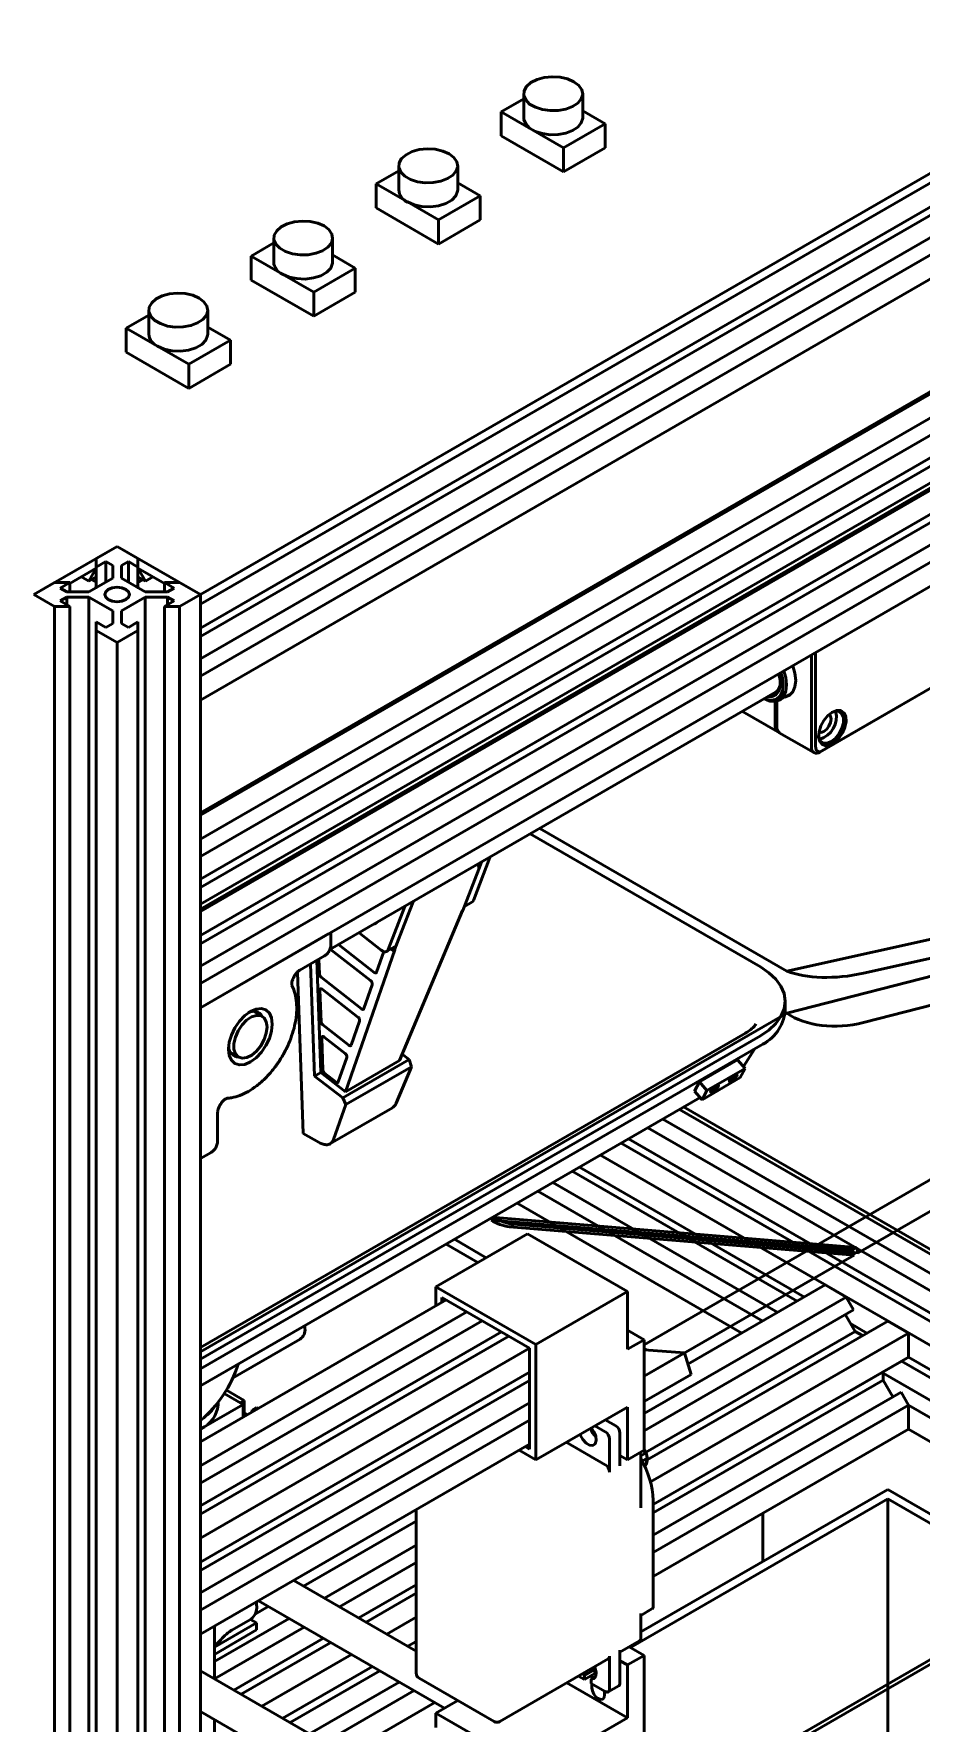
# Model space of a CAD drawing. Header units: millimetres. Extents: x 0 to 2215, y 0 to 863.
# Drawn here: x 1310.7 to 1386, y 445.1 to 588.5 of the extents above; entities that cross this region are included whole.
import ezdxf

# ---------------------------------------------------------------- set-up
doc = ezdxf.new("R2010")
doc.units = ezdxf.units.MM
doc.layers.add('粗实线层', color=7, linetype='Continuous', lineweight=50)

msp = doc.modelspace()

# ---------------------------------------------------------------- linework, layer by layer
at = {"layer": '粗实线层'}
for p, q in [((1324.82, 540.95), (1452.1, 614.43)), ((1324.82, 540.13), (1452.1, 613.61)), ((1324.82, 540.13), (1452.1, 613.61)), ((1324.82, 538.09), (1452.1, 611.57)), ((1324.82, 538.09), (1451.46, 611.2)), ((1324.82, 537.38), (1449.94, 609.61)), ((1324.82, 535.48), (1451.46, 608.59)), ((1324.82, 534.01), (1452.1, 607.49)), ((1452.1, 605.45), (1324.82, 531.97)), ((1324.82, 531.97), (1452.1, 605.45)), ((1324.82, 522.42), (1445.02, 591.81)), ((1324.82, 522.21), (1445.02, 591.61)), ((1324.82, 520.17), (1446.79, 590.59)), ((1324.82, 518.7), (1447.43, 589.48)), ((1324.82, 516.09), (1450.33, 588.55)), ((1324.82, 514.66), (1451.74, 587.93)), ((1324.82, 514.25), (1452.1, 587.73)), ((1324.82, 516.8), (1447.56, 587.66)), ((1324.82, 514.05), (1452.1, 587.52)), ((1324.82, 512.01), (1452.1, 585.48)), ((1324.82, 512.01), (1451.46, 585.12)), ((1324.82, 511.3), (1449.94, 583.53)), ((1324.82, 509.39), (1451.46, 582.5)), ((1352.26, 583.03), (1350.34, 581.93)), ((1352.26, 583.46), (1352.26, 581.41)), ((1357.26, 581.41), (1357.26, 583.46)), ((1324.82, 507.92), (1452.1, 581.4)), ((1350.34, 581.93), (1350.34, 579.88)), ((1350.34, 581.93), (1355.64, 578.86)), ((1355.64, 578.86), (1359.18, 580.9)), ((1359.18, 580.9), (1357.26, 582.01)), ((1359.18, 580.9), (1359.18, 578.86)), ((1324.82, 505.88), (1452.1, 579.36)), ((1350.34, 579.88), (1355.64, 576.82)), ((1355.64, 578.86), (1355.64, 576.82)), ((1355.64, 576.82), (1359.18, 578.86)), ((1341.65, 576.91), (1339.73, 575.8)), ((1341.65, 577.33), (1341.65, 575.29)), ((1346.65, 575.29), (1346.65, 577.33)), ((1339.73, 575.8), (1339.73, 573.76)), ((1339.73, 575.8), (1342.38, 574.27)), ((1348.57, 574.78), (1346.65, 575.89)), ((1339.73, 573.76), (1345.03, 570.7)), ((1342.38, 574.27), (1345.03, 572.74)), ((1345.03, 572.74), (1348.57, 574.78)), ((1348.57, 574.78), (1348.57, 572.74)), ((1345.03, 572.74), (1345.03, 570.7)), ((1345.03, 570.7), (1348.57, 572.74)), ((1331.04, 570.79), (1329.12, 569.68)), ((1331.04, 571.21), (1331.04, 569.17)), ((1336.04, 569.17), (1336.04, 571.21)), ((1329.12, 569.68), (1329.12, 567.64)), ((1329.12, 569.68), (1331.78, 568.15)), ((1337.96, 568.66), (1336.04, 569.77)), ((1331.78, 568.15), (1334.43, 566.62)), ((1334.43, 566.62), (1337.96, 568.66)), ((1337.96, 568.66), (1337.96, 566.62)), ((1329.12, 567.64), (1334.43, 564.58)), ((1334.43, 566.62), (1334.43, 564.58)), ((1334.43, 564.58), (1337.96, 566.62)), ((1320.44, 565.09), (1320.44, 563.05)), ((1325.44, 563.05), (1325.44, 565.09)), ((1320.44, 564.66), (1318.52, 563.56)), ((1327.36, 562.54), (1325.44, 563.64)), ((1318.52, 563.56), (1318.52, 561.51)), ((1318.52, 563.56), (1321.17, 562.03)), ((1323.82, 560.49), (1327.36, 562.54)), ((1327.36, 562.54), (1327.36, 560.49)), ((1318.52, 561.51), (1323.82, 558.45)), ((1321.17, 562.03), (1323.82, 560.49)), ((1323.82, 560.49), (1323.82, 558.45)), ((1323.82, 558.45), (1327.36, 560.49)), ((1310.67, 540.95), (1317.75, 545.03)), ((1317.75, 545.03), (1315.98, 544.01)), ((1317.75, 545.03), (1324.82, 540.95)), ((1319.51, 544.01), (1317.75, 545.03)), ((1315.98, 544.01), (1315.98, 543.28)), ((1315.98, 543.28), (1316.79, 543.75)), ((1316.79, 543.75), (1317.37, 543.41)), ((1316.79, 541.99), (1316.79, 543.75)), ((1318.12, 543.41), (1318.7, 543.75)), ((1318.7, 543.75), (1319.51, 543.28)), ((1318.7, 541.99), (1318.7, 543.75)), ((1319.51, 543.28), (1319.51, 544.01)), ((1313.72, 541.89), (1315.98, 543.2)), ((1314.71, 542.46), (1315.34, 542.09)), ((1315.98, 543.2), (1315.34, 542.09)), ((1315.34, 542.09), (1315.98, 542.46)), ((1317.37, 542.33), (1315.36, 541.17)), ((1315.57, 542.23), (1315.98, 542)), ((1315.98, 541.52), (1315.98, 543.28)), ((1317.37, 543.41), (1317.37, 542.33)), ((1318.12, 542.33), (1318.12, 543.41)), ((1320.13, 541.17), (1318.12, 542.33)), ((1319.51, 541.52), (1319.51, 543.28)), ((1319.51, 543.2), (1321.78, 541.89)), ((1319.51, 543.2), (1320.15, 542.09)), ((1320.15, 542.09), (1319.51, 542.46)), ((1319.51, 542), (1319.92, 542.23)), ((1320.15, 542.09), (1320.79, 542.46)), ((1312.44, 541.97), (1310.67, 540.95)), ((1310.67, 540.95), (1312.44, 539.93)), ((1313.72, 541.97), (1312.44, 541.97)), ((1312.9, 541.5), (1313.72, 541.97)), ((1313.48, 541.17), (1312.9, 541.5)), ((1312.9, 540.4), (1313.48, 540.73)), ((1315.36, 541.17), (1313.48, 541.17)), ((1313.48, 540.73), (1315.36, 540.73)), ((1313.48, 540.06), (1313.48, 540.73)), ((1313.72, 541.17), (1313.72, 541.97)), ((1315.36, 540.73), (1317.37, 539.57)), ((1315.36, 414.17), (1315.36, 540.73)), ((1315.98, 541.59), (1315.92, 541.49)), ((1318.12, 539.57), (1320.13, 540.73)), ((1319.51, 541.59), (1319.57, 541.49)), ((1322.01, 541.17), (1320.13, 541.17)), ((1320.13, 540.73), (1322.01, 540.73)), ((1320.13, 414.17), (1320.13, 540.73)), ((1321.78, 541.97), (1322.59, 541.5)), ((1323.05, 541.97), (1321.78, 541.97)), ((1321.78, 541.17), (1321.78, 541.97)), ((1322.59, 541.5), (1322.01, 541.17)), ((1322.01, 540.73), (1322.59, 540.4)), ((1322.01, 540.06), (1322.01, 540.73)), ((1324.82, 540.95), (1323.05, 541.97)), ((1323.05, 539.93), (1324.82, 540.95)), ((1324.82, 540.95), (1324.82, 540.13)), ((1324.82, 414.39), (1324.82, 540.95)), ((1312.44, 539.93), (1313.72, 539.93)), ((1312.44, 413.37), (1312.44, 539.93)), ((1313.72, 539.93), (1312.9, 540.4)), ((1313.72, 413.37), (1313.72, 539.93)), ((1317.37, 539.57), (1317.37, 538.49)), ((1318.12, 538.49), (1318.12, 539.57)), ((1322.59, 540.4), (1321.78, 539.93)), ((1321.78, 539.93), (1323.05, 539.93)), ((1321.78, 413.37), (1321.78, 539.93)), ((1323.05, 413.37), (1323.05, 539.93)), ((1324.82, 540.13), (1324.82, 538.09)), ((1315.98, 538.62), (1315.98, 537.89)), ((1316.79, 538.15), (1315.98, 538.62)), ((1315.98, 537.89), (1317.75, 536.87)), ((1315.98, 411.33), (1315.98, 537.89)), ((1317.37, 538.49), (1316.79, 538.15)), ((1317.75, 536.87), (1319.51, 537.89)), ((1318.7, 538.15), (1318.12, 538.49)), ((1319.51, 538.62), (1318.7, 538.15)), ((1319.51, 537.89), (1319.51, 538.62)), ((1319.51, 411.33), (1319.51, 537.89)), ((1317.75, 410.3), (1317.75, 536.87)), ((1393.65, 536.97), (1377.39, 527.58)), ((1377.56, 527.68), (1393.83, 537.07)), ((1376.68, 527.99), (1376.68, 535.82)), ((1377.03, 536.03), (1377.03, 527.99)), ((1324.82, 534.01), (1324.82, 531.97)), ((1335.79, 510.81), (1373.62, 532.65)), ((1373.99, 532), (1374.78, 532.45)), ((1324.82, 531.97), (1324.82, 514.25)), ((1370.82, 531.03), (1373.81, 529.3)), ((1373.6, 529.76), (1373.6, 531.87)), ((1373.74, 531.9), (1373.74, 529.68)), ((1373.95, 529.22), (1376.89, 527.53)), ((1352.8, 520.63), (1372.34, 509.35)), ((1353.61, 521.09), (1374.58, 508.98)), ((1347.98, 514.98), (1349.38, 518.62)), ((1348.28, 518.02), (1348.32, 517.99)), ((1348.46, 517.65), (1348.67, 518.22)), ((1348.45, 517.64), (1347.1, 514.13)), ((1374.58, 508.98), (1409.14, 516.65)), ((1341.47, 511.23), (1342.87, 514.87)), ((1347.23, 514.47), (1347.85, 514.83)), ((1381.09, 508.8), (1409.14, 515.02)), ((1324.82, 514.05), (1324.82, 512.01)), ((1340.76, 510.82), (1342.17, 514.46)), ((1341.3, 510.78), (1342.65, 514.29)), ((1341.72, 501.39), (1347.07, 514.12)), ((1342.66, 514.3), (1342.65, 514.29)), ((1347.06, 514.08), (1347.06, 514.08)), ((1408.75, 514.21), (1374.58, 505.41)), ((1324.82, 505.88), (1335.67, 512.15)), ((1335.89, 511.23), (1335.89, 512.27)), ((1338.28, 512.24), (1340.17, 510.77)), ((1339.25, 508.18), (1335.84, 510.84)), ((1336.54, 511.24), (1339.57, 508.87)), ((1341.33, 510.8), (1337.13, 498.74)), ((1339.76, 508.89), (1340.38, 510.65)), ((1340.64, 510.67), (1341.35, 511.07)), ((1340.98, 510.86), (1341.11, 510.77)), ((1341.26, 510.73), (1341.29, 510.75)), ((1407.73, 511.49), (1381.09, 504.62)), ((1333.26, 509.07), (1335.34, 510.27)), ((1334.17, 509.6), (1334.51, 500.07)), ((1334.7, 509.9), (1335.05, 500.37)), ((1334.87, 510), (1334.91, 508.74)), ((1324.82, 507.92), (1324.82, 505.88)), ((1333.05, 508.9), (1333.55, 495.21)), ((1335.06, 508.46), (1338.5, 505.78)), ((1338.69, 505.8), (1339.4, 507.83)), ((1334.96, 507.36), (1335.06, 504.69)), ((1338.18, 505.08), (1335.16, 507.44)), ((1374.44, 505.6), (1374.44, 506.42)), ((1324.82, 493.32), (1324.82, 505.88)), ((1374.58, 505.41), (1324.82, 476.68)), ((1330.06, 505.15), (1329.35, 505.56)), ((1371.08, 503.73), (1324.82, 477.03)), ((1372.34, 503.48), (1324.82, 476.05)), ((1335.21, 504.41), (1337.42, 502.69)), ((1337.1, 501.99), (1335.31, 503.39)), ((1337.61, 502.7), (1338.32, 504.74)), ((1362.47, 477.27), (1408.45, 503.81)), ((1372.34, 502.67), (1324.82, 475.23)), ((1327.35, 502.1), (1328.06, 501.68)), ((1335.11, 503.31), (1335.21, 500.61)), ((1342.53, 501.47), (1341.95, 501.92)), ((1370.91, 500.88), (1371.83, 502.37)), ((1336.52, 499.58), (1337.24, 501.65)), ((1342.53, 501.47), (1336.91, 498.22)), ((1337.13, 498.74), (1341.72, 501.39)), ((1337.15, 497.65), (1342.74, 500.87)), ((1341.44, 497.78), (1342.74, 500.87)), ((1342.53, 501.47), (1342.74, 500.87)), ((1370.41, 501.45), (1367.18, 499.58)), ((1371.05, 500.73), (1367.81, 498.86)), ((1371.05, 500.73), (1370.41, 501.45)), ((1370.62, 499.94), (1371.05, 500.73)), ((1380.64, 485.08), (1408.15, 500.96)), ((1334.51, 500.07), (1335.05, 500.37)), ((1334.51, 500.07), (1336.91, 498.22)), ((1335.05, 500.37), (1337.13, 498.74)), ((1335.36, 500.32), (1336.33, 499.56)), ((1367.18, 499.58), (1366.75, 498.79)), ((1367.81, 498.86), (1367.18, 499.58)), ((1367.39, 498.07), (1370.62, 499.94)), ((1324.82, 473.77), (1367.22, 498.25)), ((1337.15, 497.65), (1336.12, 494.7)), ((1337.15, 497.65), (1336.91, 498.22)), ((1367.39, 498.07), (1366.75, 498.79)), ((1367.81, 498.86), (1367.39, 498.07)), ((1326.27, 494.55), (1326.27, 496.95)), ((1335.81, 494.32), (1341.13, 497.39)), ((1445.02, 449.69), (1364.06, 496.43)), ((1445.02, 451.32), (1365.48, 497.24)), ((1445.02, 451.73), (1365.83, 497.45)), ((1445.02, 451.73), (1365.83, 497.45)), ((1333.55, 495.21), (1334.89, 494.43)), ((1445.02, 446.32), (1361.14, 494.74)), ((1445.02, 448.22), (1362.79, 495.69)), ((1324.82, 493.07), (1325.72, 493.59)), ((1445.02, 443.57), (1358.76, 493.37)), ((1445.02, 445.61), (1360.53, 494.39)), ((1375.47, 480.97), (1356.38, 491.99)), ((1376.08, 481.32), (1356.99, 492.34)), ((1376.08, 481.32), (1356.99, 492.34)), ((1373.82, 480.02), (1354.73, 491.04)), ((1370.78, 478.26), (1351.69, 489.28)), ((1372.55, 479.28), (1353.46, 490.3)), ((1451.74, 488.07), (1324.82, 414.8)), ((1452.1, 487.86), (1324.82, 414.39)), ((1349.49, 487.85), (1349.85, 488.06)), ((1380.15, 485.33), (1349.49, 487.85)), ((1349.85, 488.06), (1380.51, 485.53)), ((1352.57, 486.68), (1344.79, 482.19)), ((1349.08, 484.66), (1346.38, 486.22)), ((1380.29, 484.87), (1351.05, 487.28)), ((1351.4, 487.49), (1380.64, 485.08)), ((1352.57, 486.68), (1361.06, 481.78)), ((1348.37, 484.26), (1345.68, 485.81)), ((1362.47, 474.59), (1380.29, 484.87)), ((1380.51, 485.53), (1380.15, 485.33)), ((1380.29, 484.87), (1380.15, 485.33)), ((1380.51, 485.53), (1380.64, 485.08)), ((1344.79, 482.19), (1353.28, 477.29)), ((1344.79, 480.56), (1344.79, 482.19)), ((1377.85, 482.35), (1366.19, 475.62)), ((1379.62, 481.32), (1377.85, 482.35)), ((1345.68, 481.07), (1324.82, 469.02)), ((1345.32, 481.27), (1352.75, 476.98)), ((1345.32, 480.86), (1345.32, 481.27)), ((1361.06, 481.78), (1353.28, 477.29)), ((1361.06, 481.78), (1361.06, 476.88)), ((1379.62, 481.32), (1362.47, 471.43)), ((1380.25, 480.22), (1379.62, 481.32)), ((1347.44, 480.05), (1324.82, 466.98)), ((1348.72, 479.31), (1324.82, 465.51)), ((1380.25, 480.22), (1362.47, 469.96)), ((1383.15, 479.28), (1362.74, 467.5)), ((1380.38, 478.39), (1379.56, 479.82)), ((1381.39, 478.26), (1379.99, 479.07)), ((1381.38, 478.26), (1379.99, 479.07)), ((1384.92, 478.26), (1383.15, 479.28)), ((1350.36, 478.36), (1324.82, 463.61)), ((1350.98, 478.01), (1324.82, 462.9)), ((1327.55, 474.44), (1333.28, 477.74)), ((1333.69, 478.66), (1333.69, 478.9)), ((1361.06, 478.51), (1362.47, 477.7)), ((1362.47, 477.7), (1361.06, 476.88)), ((1362.47, 477.7), (1362.47, 468.31)), ((1380.38, 478.39), (1362.6, 468.13)), ((1384.92, 478.26), (1363.02, 465.62)), ((1381, 478.04), (1380.38, 478.39)), ((1384.92, 476.22), (1384.92, 478.26)), ((1352.75, 476.98), (1324.82, 460.86)), ((1352.75, 476.98), (1352.75, 468.41)), ((1353.28, 477.29), (1353.28, 467.49)), ((1362.64, 476.84), (1362.47, 476.93)), ((1365.9, 476.57), (1362.47, 476.85)), ((1362.47, 474.59), (1365.9, 476.57)), ((1384.92, 476.22), (1363.25, 463.71)), ((1366.46, 474.75), (1365.9, 476.57)), ((1384.28, 475.85), (1384.92, 476.22)), ((1443.26, 442.54), (1384.92, 476.22)), ((1443.26, 442.54), (1384.92, 476.22)), ((1352.75, 474.94), (1324.82, 458.82)), ((1352.75, 474.94), (1324.82, 458.82)), ((1362.49, 475.73), (1362.47, 475.79)), ((1366.46, 474.75), (1362.47, 472.44)), ((1384.28, 475.85), (1363.25, 463.71)), ((1382.76, 474.27), (1382.76, 474.98)), ((1440.99, 441.24), (1382.76, 474.85)), ((1442.64, 442.19), (1384.31, 475.87)), ((1352.75, 474.23), (1324.82, 458.11)), ((1327.02, 473.42), (1328.53, 472.55)), ((1382.76, 474.27), (1363.25, 463)), ((1384.28, 473.24), (1363.25, 461.1)), ((1383.59, 472.84), (1382.76, 474.27)), ((1384.92, 472.14), (1384.28, 473.24)), ((1352.75, 472.33), (1324.82, 456.21)), ((1324.86, 470.13), (1328.44, 472.2)), ((1326.32, 472.17), (1326.32, 472.39)), ((1328.44, 472.2), (1326.84, 473.12)), ((1328.53, 472.55), (1328.18, 472.35)), ((1328.44, 472.2), (1328.44, 471.12)), ((1328.53, 471.53), (1328.53, 472.55)), ((1329.21, 471.72), (1329.59, 471.94)), ((1329.59, 471.94), (1329.73, 471.86)), ((1361.06, 471.98), (1353.28, 467.49)), ((1361.06, 471.98), (1361.06, 467.49)), ((1384.92, 472.14), (1363.25, 459.63)), ((1383.65, 472.87), (1383.53, 472.94)), ((1384.92, 470.1), (1384.92, 472.14)), ((1439.72, 440.5), (1384.92, 472.14)), ((1352.75, 470.86), (1324.82, 454.74)), ((1328.53, 471.53), (1328.44, 471.48)), ((1328.81, 471.33), (1328.49, 471.51)), ((1329.19, 471.55), (1329.21, 471.72)), ((1329.21, 471.65), (1329.21, 471.72)), ((1358.29, 470.39), (1359.18, 469.87)), ((1359.18, 470.9), (1360.07, 470.38)), ((1324.82, 470.1), (1324.86, 470.13)), ((1355.87, 468.99), (1359.18, 467.08)), ((1359.54, 466.46), (1359.54, 469.26)), ((1360.42, 469.77), (1360.42, 466.98)), ((1384.92, 470.1), (1363.25, 457.59)), ((1437.95, 439.48), (1384.92, 470.1)), ((1352.75, 468.82), (1324.82, 452.7)), ((1353.28, 467.49), (1351.86, 468.31)), ((1352.75, 468.41), (1352.39, 468.62)), ((1361.06, 467.49), (1360.42, 467.86)), ((1362.47, 468.31), (1361.06, 467.49)), ((1362.54, 468.05), (1362.19, 467.85)), ((1362.19, 468), (1362.19, 463.44)), ((1362.67, 467.6), (1362.3, 467.39)), ((1362.61, 467.62), (1362.67, 467.6)), ((1362.67, 467.19), (1362.47, 467.07)), ((1383.15, 464.99), (1362.19, 452.89)), ((1432.65, 436.42), (1383.15, 464.99)), ((1343.13, 463.26), (1343.13, 449.4)), ((1383.15, 464.18), (1361.31, 451.57)), ((1363.25, 464.06), (1363.25, 455.07)), ((1431.94, 436.01), (1383.15, 464.18)), ((1383.15, 464.18), (1383.15, 420.09)), ((1343.13, 462.3), (1333.57, 456.79)), ((1372.55, 462.95), (1372.55, 458.87)), ((1324.82, 460.86), (1324.82, 458.82)), ((1343.13, 460.26), (1335.34, 455.76)), ((1343.13, 458.79), (1336.62, 455.03)), ((1343.13, 451.27), (1332.74, 457.27)), ((1343.13, 456.89), (1338.26, 454.08)), ((1343.13, 456.18), (1338.88, 453.72)), ((1324.82, 454.74), (1324.82, 452.7)), ((1330.57, 455.05), (1329.46, 454.41)), ((1329.59, 455.45), (1329.59, 455.1)), ((1329.74, 455.54), (1345.52, 446.42)), ((1362.19, 454.29), (1363.14, 454.84)), ((1332.34, 454.03), (1326, 450.37)), ((1329.59, 453.67), (1326, 451.6)), ((1326, 448.91), (1326, 453.38)), ((1333.61, 453.3), (1326.01, 448.91)), ((1329.08, 453.96), (1327.49, 453.04)), ((1329.08, 453.96), (1329.59, 453.67)), ((1329.59, 453.67), (1329.59, 453.06)), ((1343.13, 454.14), (1340.65, 452.7)), ((1362.19, 454.46), (1362.19, 452.36)), ((1329.59, 453.06), (1326, 450.99)), ((1335.26, 452.35), (1327.65, 447.95)), ((1335.88, 451.99), (1328.27, 447.6)), ((1343.13, 452.09), (1342.41, 451.68)), ((1343.13, 452.09), (1342.41, 451.68)), ((1360.42, 451.17), (1362.08, 452.13)), ((1337.65, 450.97), (1330.04, 446.58)), ((1343.13, 451.38), (1343.03, 451.33)), ((1350.24, 445.29), (1359.43, 450.6)), ((1359.54, 448.03), (1359.54, 450.83)), ((1360.42, 451.34), (1360.42, 448.54)), ((1360.42, 450.45), (1361.06, 450.09)), ((1362.47, 450.9), (1361.06, 450.09)), ((1361.21, 451.63), (1362.47, 450.9)), ((1362.47, 450.9), (1362.47, 441.51)), ((1338.97, 441.42), (1324.82, 449.59)), ((1339.41, 449.95), (1331.81, 445.56)), ((1339.41, 449.95), (1331.81, 445.56)), ((1340.03, 449.6), (1332.42, 445.2)), ((1343.38, 448.97), (1349.74, 445.29)), ((1356.91, 449.14), (1357.41, 448.85)), ((1357.41, 449.2), (1357.28, 449.36)), ((1357.41, 449.2), (1358.3, 449.71)), ((1358.3, 449.36), (1357.41, 448.85)), ((1357.41, 448.85), (1357.41, 449.2)), ((1357.98, 448.87), (1358.35, 449.08)), ((1357.98, 448.87), (1357.98, 448.52)), ((1358.05, 448.91), (1358.05, 449.22)), ((1358.3, 449.71), (1358.17, 449.87)), ((1358.3, 449.36), (1358.3, 449.71)), ((1361.06, 450.09), (1361.06, 445.6)), ((1341.68, 448.64), (1334.07, 444.25)), ((1342.95, 447.91), (1335.34, 443.52)), ((1355.91, 448.57), (1361.06, 445.6)), ((1357.98, 448.52), (1359.18, 447.83)), ((1358.05, 448.15), (1358.05, 448.48)), ((1359.11, 447.87), (1359.11, 447.54)), ((1359.43, 447.8), (1360.32, 448.31)), ((1324.82, 446.13), (1335.97, 439.69)), ((1344.72, 446.89), (1337.11, 442.5)), ((1346.65, 447.08), (1344.79, 446)), ((1344.79, 446), (1353.28, 441.11)), ((1344.79, 444.78), (1344.79, 446)), ((1326, 436.66), (1326, 445.44)), ((1361.06, 445.6), (1353.28, 441.11))]:
    msp.add_line(p, q, dxfattribs=at)
at = {"layer": '粗实线层', "flags": 128}
for points in [[(1356.52, 584.48), (1355.98, 584.71), (1355.35, 584.86), (1354.67, 584.9), (1354, 584.83), (1353.39, 584.66), (1352.87, 584.4), (1352.5, 584.08), (1352.29, 583.7), (1352.27, 583.31), (1352.43, 582.93), (1352.76, 582.58), (1353.25, 582.31), (1353.84, 582.11), (1354.5, 582.02), (1355.18, 582.03), (1355.83, 582.15), (1356.4, 582.37), (1356.85, 582.66), (1357.14, 583.02), (1357.26, 583.41), (1357.19, 583.8), (1356.94, 584.16), (1356.52, 584.48)], [(1352.26, 581.41), (1352.27, 581.27), (1352.43, 580.89), (1352.76, 580.54), (1353.25, 580.26), (1353.84, 580.07), (1354.5, 579.98), (1355.18, 579.99), (1355.83, 580.11), (1356.4, 580.33), (1356.85, 580.62), (1357.14, 580.98), (1357.26, 581.37), (1357.26, 581.41)], [(1345.92, 578.35), (1345.38, 578.59), (1344.74, 578.74), (1344.06, 578.78), (1343.39, 578.71), (1342.78, 578.54), (1342.27, 578.28), (1341.89, 577.95), (1341.69, 577.58), (1341.66, 577.19), (1341.82, 576.8), (1342.16, 576.46), (1342.64, 576.18), (1343.23, 575.99), (1343.89, 575.9), (1344.57, 575.91), (1345.22, 576.03), (1345.79, 576.25), (1346.24, 576.54), (1346.53, 576.9), (1346.65, 577.28), (1346.58, 577.67), (1346.33, 578.04), (1345.92, 578.35)], [(1342.38, 574.27), (1342.95, 574.03), (1343.62, 573.88), (1344.33, 573.85), (1345.02, 573.94), (1345.65, 574.14), (1346.15, 574.43), (1346.49, 574.79), (1346.64, 575.19), (1346.65, 575.29)], [(1335.31, 572.23), (1334.77, 572.47), (1334.14, 572.61), (1333.46, 572.65), (1332.79, 572.59), (1332.17, 572.42), (1331.66, 572.16), (1331.29, 571.83), (1331.08, 571.46), (1331.06, 571.06), (1331.22, 570.68), (1331.55, 570.34), (1332.03, 570.06), (1332.63, 569.87), (1333.29, 569.77), (1333.97, 569.79), (1334.62, 569.91), (1335.19, 570.12), (1335.63, 570.42), (1335.93, 570.77), (1336.04, 571.16), (1335.97, 571.55), (1335.72, 571.92), (1335.31, 572.23)], [(1331.78, 568.15), (1332.35, 567.9), (1333.01, 567.76), (1333.72, 567.73), (1334.42, 567.82), (1335.04, 568.01), (1335.54, 568.3), (1335.89, 568.66), (1336.04, 569.07), (1336.04, 569.17)], [(1324.7, 566.11), (1324.16, 566.35), (1323.53, 566.49), (1322.85, 566.53), (1322.18, 566.46), (1321.57, 566.29), (1321.05, 566.04), (1320.68, 565.71), (1320.47, 565.33), (1320.45, 564.94), (1320.61, 564.56), (1320.94, 564.22), (1321.43, 563.94), (1322.02, 563.74), (1322.68, 563.65), (1323.36, 563.66), (1324.01, 563.78), (1324.58, 564), (1325.03, 564.3), (1325.32, 564.65), (1325.44, 565.04), (1325.37, 565.43), (1325.12, 565.79), (1324.7, 566.11)], [(1321.17, 562.03), (1321.74, 561.78), (1322.41, 561.64), (1323.12, 561.61), (1323.81, 561.69), (1324.43, 561.89), (1324.94, 562.18), (1325.28, 562.54), (1325.43, 562.94), (1325.44, 563.05)], [(1317, 540.52), (1317.34, 540.39), (1317.75, 540.34), (1318.15, 540.39), (1318.49, 540.52), (1318.72, 540.72), (1318.8, 540.95), (1318.72, 541.18), (1318.49, 541.38), (1318.15, 541.51), (1317.75, 541.56), (1317.34, 541.51), (1317, 541.38), (1316.78, 541.18), (1316.7, 540.95), (1316.78, 540.72), (1317, 540.52)], [(1375.09, 534.91), (1375.27, 534.28), (1375.34, 533.66), (1375.27, 533.12), (1375.09, 532.68), (1374.79, 532.38), (1374.41, 532.24)], [(1374.33, 534.46), (1374.49, 533.91), (1374.56, 533.28), (1374.5, 532.74), (1374.31, 532.3), (1374.01, 532.01), (1373.61, 531.87), (1373.15, 531.91), (1372.64, 532.12)], [(1373.9, 534.22), (1374.01, 533.69), (1374.02, 533.17), (1373.9, 532.75), (1373.67, 532.45), (1373.33, 532.3), (1373.02, 532.3)], [(1374.28, 533.28), (1374.21, 533.89), (1374.08, 534.32)], [(1372.69, 532.11), (1372.87, 532.04), (1373.33, 531.97), (1373.72, 532.07), (1374.03, 532.34), (1374.22, 532.75), (1374.28, 533.28)], [(1378.45, 530.97), (1378.07, 530.67), (1377.73, 530.27), (1377.47, 529.79), (1377.32, 529.3), (1377.28, 528.84), (1377.38, 528.46), (1377.59, 528.21), (1377.89, 528.11), (1378.25, 528.18), (1378.64, 528.4), (1379, 528.75), (1379.31, 529.2), (1379.52, 529.69), (1379.61, 530.18), (1379.58, 530.6), (1379.42, 530.92), (1379.16, 531.1), (1378.83, 531.11), (1378.45, 530.97)], [(1378.39, 530.93), (1378.7, 531.04), (1379.02, 531.01), (1379.26, 530.82), (1379.39, 530.5), (1379.39, 530.07), (1379.26, 529.6), (1379.02, 529.14), (1378.7, 528.74), (1378.34, 528.46), (1377.98, 528.32), (1377.66, 528.35), (1377.42, 528.54), (1377.3, 528.86), (1377.28, 529.01)], [(1378.16, 530.76), (1378.16, 530.76), (1378.3, 530.61), (1378.34, 530.37), (1378.3, 530.08), (1378.16, 529.78), (1377.97, 529.52), (1377.74, 529.33), (1377.51, 529.25), (1377.31, 529.29)], [(1339.8, 513.12), (1339.78, 513.09), (1339.64, 513), (1339.58, 512.99)], [(1340.17, 510.77), (1340.27, 510.7), (1340.36, 510.66), (1340.45, 510.63), (1340.53, 510.63), (1340.61, 510.65), (1340.67, 510.69), (1340.73, 510.74), (1340.76, 510.82)], [(1341.11, 510.77), (1341.14, 510.75), (1341.17, 510.73), (1341.2, 510.72), (1341.22, 510.72), (1341.25, 510.73), (1341.27, 510.74), (1341.29, 510.76), (1341.3, 510.78)], [(1372.34, 509.35), (1373.07, 508.85), (1373.66, 508.3), (1374.09, 507.7), (1374.35, 507.07), (1374.44, 506.42), (1374.35, 505.77), (1374.09, 505.13), (1373.66, 504.53), (1373.07, 503.98), (1372.34, 503.48)], [(1329.06, 501.27), (1329.54, 501.62), (1329.99, 502.1), (1330.37, 502.66), (1330.67, 503.27), (1330.85, 503.9), (1330.92, 504.49), (1330.85, 505.01), (1330.67, 505.42), (1330.37, 505.69), (1329.99, 505.81), (1329.54, 505.76), (1329.06, 505.56), (1328.58, 505.21), (1328.13, 504.74), (1327.75, 504.17), (1327.45, 503.56), (1327.27, 502.94), (1327.2, 502.34), (1327.27, 501.83), (1327.45, 501.42), (1327.75, 501.14), (1328.13, 501.02), (1328.58, 501.07), (1329.06, 501.27)], [(1328.74, 504.82), (1329.16, 505.1), (1329.57, 505.23), (1329.94, 505.2), (1330.23, 505.01), (1330.41, 504.68), (1330.47, 504.24), (1330.41, 503.72), (1330.23, 503.18), (1329.94, 502.65), (1329.58, 502.2), (1329.17, 501.85), (1328.75, 501.64), (1328.36, 501.59), (1328.03, 501.7), (1327.79, 501.97), (1327.66, 502.36), (1327.66, 502.85), (1327.78, 503.38), (1328.02, 503.92), (1328.35, 504.42), (1328.74, 504.82)], [(1368.32, 498.75), (1368.45, 498.84), (1368.58, 498.95), (1368.69, 499.07), (1368.76, 499.18), (1368.79, 499.26), (1368.77, 499.3), (1368.7, 499.29), (1368.59, 499.24), (1368.46, 499.16), (1368.33, 499.04), (1368.22, 498.93), (1368.15, 498.82), (1368.12, 498.74), (1368.14, 498.7), (1368.21, 498.7), (1368.32, 498.75)], [(1370.17, 500.16), (1370.04, 500.07), (1369.91, 499.96), (1369.8, 499.84), (1369.73, 499.73), (1369.7, 499.65), (1369.72, 499.61), (1369.8, 499.61), (1369.9, 499.66), (1370.03, 499.75), (1370.16, 499.86), (1370.27, 499.98), (1370.35, 500.09), (1370.37, 500.17), (1370.35, 500.21), (1370.28, 500.21), (1370.17, 500.16)], [(1362.47, 475.76), (1362.49, 475.7), (1362.47, 475.64)], [(1362.47, 475.64), (1362.49, 475.7), (1362.47, 475.76)], [(1357.98, 470.22), (1358.22, 469.88), (1358.37, 469.5), (1358.4, 469.15), (1358.31, 468.87), (1358.11, 468.73), (1357.84, 468.75), (1357.55, 468.92), (1357.28, 469.22), (1357.08, 469.58), (1357.05, 469.67)], [(1362.19, 468), (1362.18, 468.08), (1362.17, 468.13)], [(1358.27, 449.93), (1358.31, 449.83), (1358.4, 449.46), (1358.37, 449.14), (1358.22, 448.93), (1357.98, 448.87)], [(1359.11, 447.54), (1359.07, 447.32), (1358.96, 447.19), (1358.78, 447.16), (1358.58, 447.23), (1358.38, 447.39), (1358.21, 447.62), (1358.09, 447.89), (1358.05, 448.15)]]:
    msp.add_lwpolyline(points, dxfattribs=at)
at = {"layer": '粗实线层'}
for centre, radius, start, end in [((1342.88, 575.4), 1.24, 185.1155, 246.2047), ((1332.27, 569.28), 1.24, 185.1155, 246.2047), ((1321.67, 563.16), 1.24, 185.1155, 246.2047), ((1373.07, 533.44), 0.96, 304.6729, 2.8421), ((1376.81, 530.56), 1.98, 285.9798, 14.0256), ((1374.07, 529.7), 0.467, 172.6905, 247.3098), ((1374.22, 529.62), 0.48, 172.7442, 235.9436), ((1377.11, 527.92), 0.437, 170.786, 309.2033), ((1377.36, 527.93), 0.328, 170.786, 309.2033), ((1348.11, 517.7), 0.35, 348.8889, 53.5227), ((1347.71, 515.08), 0.287, 301.0441, 340.9681), ((1347.01, 514.16), 0.0957, 301.0441, 340.9684), ((1341.2, 511.32), 0.287, 301.0441, 340.9681), ((1329.33, 504.72), 0.852, 29.9508, 122.1445), ((1370.8, 506), 3.67, 294.8673, 353.8125), ((1328.1, 502.57), 0.892, 180.4609, 267.4545), ((1351.45, 490.78), 3.52, 236.193, 263.4164), ((1351.81, 490.98), 3.52, 236.193, 263.4164), ((1332.71, 478.55), 0.986, 305.0133, 6.2988), ((1318.3, 478.64), 10.17, 309.8607, 342.6966), ((1323.82, 472.42), 2.51, 294.3747, 354.3052), ((1323.46, 473.68), 3.06, 304.8936, 327.9044), ((1359.65, 469.74), 0.768, 2.6055, 57.3945), ((1359.52, 470.69), 1.67, 197.7808, 226.3533), ((1358.77, 469.23), 0.768, 2.6055, 57.3945), ((1355.94, 463.78), 7.31, 2.1365, 31.3299), ((1360.27, 467.17), 2.44, 21.244, 27.3281), ((1361.45, 467.61), 1.29, 327.6856, 37.7766), ((1361.32, 467.39), 1.36, 351.3183, 8.6817), ((1358.77, 466.43), 0.768, 2.6055, 57.3945), ((1328.33, 454.98), 1.27, 306.6067, 5.4772), ((1363.01, 455.04), 0.24, 304.0564, 7.2558), ((1361.94, 452.33), 0.246, 305.0133, 6.2988), ((1359.3, 450.8), 0.24, 304.0564, 7.2558), ((1343.63, 449.4), 0.5, 180, 240.0027), ((1359.32, 448), 0.218, 230.7967, 9.214), ((1360.18, 448.51), 0.24, 304.0564, 7.2558), ((1349.99, 445.73), 0.5, 240.0027, 299.9973)]:
    msp.add_arc(centre, radius, start, end, dxfattribs=at)
for centre, major_axis, ratio, start_param, end_param in [((1379.7, 511.75), (6.83, 1.09), 0.45644, 3.797522, 4.844719), ((1379.7, 509.18), (6.78, 1.46), 0.685931, 3.722874, 4.770071)]:
    msp.add_ellipse(centre, major_axis=major_axis, ratio=ratio, start_param=start_param, end_param=end_param, dxfattribs=at)
for points, knots in [([(1335.34, 510.27), (1335.42, 510.33), (1335.59, 510.45), (1335.79, 510.74), (1335.88, 511.01), (1335.89, 511.18), (1335.89, 511.23)], [0, 0, 0, 0, 0.256873, 0.556933, 0.877492, 1, 1, 1, 1]), ([(1341.29, 510.75), (1341.3, 510.76), (1341.31, 510.76), (1341.32, 510.79), (1341.33, 510.8)], [0, 0, 0, 0, 0.321506, 1, 1, 1, 1]), ([(1327.06, 498.19), (1327.2, 498.2), (1327.56, 498.24), (1328.18, 498.42), (1328.89, 498.76), (1329.6, 499.23), (1330.29, 499.83), (1330.92, 500.53), (1331.5, 501.31), (1332, 502.15), (1332.41, 503.03), (1332.72, 503.93), (1332.92, 504.82), (1333.01, 505.7), (1332.97, 506.53), (1332.83, 507.23), (1332.66, 507.61), (1332.58, 507.77)], [0, 0, 0, 0, 0.038844, 0.106404, 0.17534, 0.245455, 0.31578, 0.38592, 0.455866, 0.525718, 0.595614, 0.665665, 0.736025, 0.806842, 0.878192, 0.949844, 1, 1, 1, 1]), ([(1332.58, 507.78), (1332.58, 507.78), (1332.58, 507.78), (1332.57, 507.87), (1332.58, 508.05), (1332.64, 508.28), (1332.77, 508.55), (1332.94, 508.8), (1333.12, 508.98), (1333.22, 509.05), (1333.26, 509.07)], [0, 0, 0, 0, 0.067893, 0.194783, 0.315752, 0.446016, 0.588815, 0.739123, 0.88839, 1, 1, 1, 1]), ([(1335.06, 508.46), (1335.04, 508.48), (1335, 508.52), (1334.95, 508.6), (1334.92, 508.68), (1334.91, 508.72), (1334.91, 508.74)], [0, 0, 0, 0, 0.27225, 0.561764, 0.787567, 1, 1, 1, 1]), ([(1339.25, 508.18), (1339.27, 508.16), (1339.31, 508.13), (1339.36, 508.06), (1339.39, 507.98), (1339.41, 507.9), (1339.4, 507.85), (1339.4, 507.83)], [0, 0, 0, 0, 0.174367, 0.365462, 0.564293, 0.79267, 1, 1, 1, 1]), ([(1339.76, 508.89), (1339.76, 508.87), (1339.74, 508.84), (1339.68, 508.82), (1339.63, 508.84), (1339.59, 508.86), (1339.57, 508.87)], [0, 0, 0, 0, 0.27245, 0.562021, 0.787731, 1, 1, 1, 1]), ([(1334.96, 507.36), (1334.96, 507.38), (1334.96, 507.42), (1334.99, 507.47), (1335.03, 507.49), (1335.09, 507.48), (1335.14, 507.45), (1335.16, 507.44)], [0, 0, 0, 0, 0.174517, 0.365731, 0.564584, 0.792846, 1, 1, 1, 1]), ([(1338.18, 505.08), (1338.19, 505.07), (1338.23, 505.04), (1338.28, 504.97), (1338.32, 504.89), (1338.33, 504.8), (1338.32, 504.76), (1338.32, 504.74)], [0, 0, 0, 0, 0.174367, 0.365462, 0.564293, 0.79267, 1, 1, 1, 1]), ([(1338.69, 505.8), (1338.68, 505.78), (1338.66, 505.74), (1338.61, 505.73), (1338.55, 505.74), (1338.51, 505.77), (1338.5, 505.78)], [0, 0, 0, 0, 0.27245, 0.562021, 0.787731, 1, 1, 1, 1]), ([(1335.21, 504.41), (1335.19, 504.43), (1335.15, 504.47), (1335.1, 504.55), (1335.07, 504.63), (1335.06, 504.67), (1335.06, 504.69)], [0, 0, 0, 0, 0.27225, 0.561764, 0.787567, 1, 1, 1, 1]), ([(1335.11, 503.31), (1335.11, 503.33), (1335.11, 503.37), (1335.14, 503.42), (1335.18, 503.44), (1335.24, 503.43), (1335.29, 503.4), (1335.31, 503.39)], [0, 0, 0, 0, 0.174517, 0.365731, 0.564584, 0.792846, 1, 1, 1, 1]), ([(1371.96, 504.5), (1371.94, 504.46), (1371.88, 504.36), (1371.64, 504.11), (1371.33, 503.88), (1371.12, 503.76), (1371.08, 503.73)], [0, 0, 0, 0, 0.1921128, 0.5563365, 0.9055506, 1, 1, 1, 1]), ([(1337.1, 501.99), (1337.12, 501.98), (1337.15, 501.94), (1337.2, 501.88), (1337.24, 501.8), (1337.26, 501.71), (1337.25, 501.67), (1337.24, 501.65)], [0, 0, 0, 0, 0.174367, 0.365462, 0.564293, 0.79267, 1, 1, 1, 1]), ([(1337.61, 502.7), (1337.6, 502.69), (1337.58, 502.65), (1337.53, 502.64), (1337.47, 502.65), (1337.44, 502.68), (1337.42, 502.69)], [0, 0, 0, 0, 0.27245, 0.562021, 0.787731, 1, 1, 1, 1]), ([(1335.36, 500.32), (1335.34, 500.34), (1335.29, 500.38), (1335.25, 500.46), (1335.22, 500.54), (1335.21, 500.58), (1335.21, 500.61)], [0, 0, 0, 0, 0.27225, 0.561764, 0.787567, 1, 1, 1, 1]), ([(1336.52, 499.58), (1336.51, 499.56), (1336.5, 499.53), (1336.44, 499.51), (1336.39, 499.53), (1336.35, 499.55), (1336.33, 499.56)], [0, 0, 0, 0, 0.2724495, 0.5620205, 0.787731, 1, 1, 1, 1]), ([(1326.27, 496.95), (1326.28, 496.99), (1326.28, 497.08), (1326.32, 497.28), (1326.43, 497.54), (1326.59, 497.8), (1326.77, 498.01), (1326.93, 498.13), (1327.05, 498.18), (1327.05, 498.18), (1327.06, 498.18)], [0, 0, 0, 0, 0.085064, 0.211964, 0.35159, 0.500591, 0.651, 0.776133, 0.892239, 1, 1, 1, 1]), ([(1341.1, 497.39), (1341.16, 497.43), (1341.31, 497.51), (1341.39, 497.68), (1341.44, 497.78)], [0, 0, 0, 0, 0.401218, 1, 1, 1, 1]), ([(1325.72, 493.59), (1325.8, 493.65), (1325.98, 493.77), (1326.17, 494.06), (1326.26, 494.33), (1326.27, 494.5), (1326.27, 494.55)], [0, 0, 0, 0, 0.256873, 0.556933, 0.877492, 1, 1, 1, 1]), ([(1336.12, 494.7), (1336.06, 494.59), (1335.94, 494.35), (1335.61, 494.23), (1335.25, 494.26), (1335.01, 494.38), (1334.89, 494.43)], [0, 0, 0, 0, 0.274258, 0.561538, 0.785897, 1, 1, 1, 1]), ([(1327.49, 453.04), (1327.42, 453), (1327.15, 452.83), (1326.77, 452.48), (1326.4, 452.07), (1326.12, 451.81), (1326, 451.71)], [0, 0, 0, 0, 0.1137446, 0.4364478, 0.7632023, 1, 1, 1, 1])]:
    msp.add_open_spline(points, degree=3, knots=knots, dxfattribs=at)

doc.saveas('drawing.dxf')
